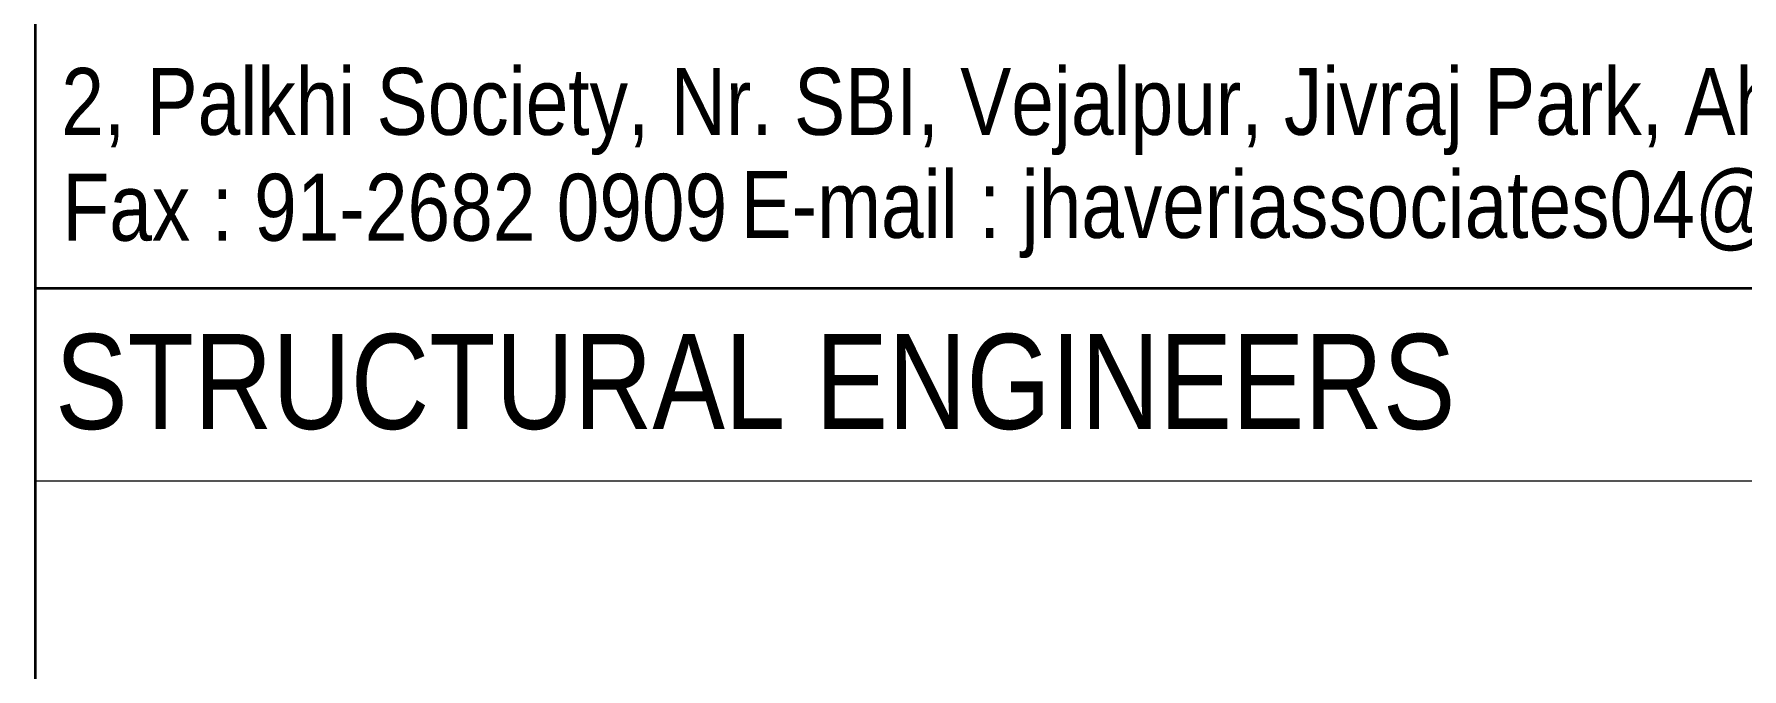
# Model space of a CAD drawing. Header units: millimetres. Extents: x 1112055 to 3390982, y -148532 to 766891.
# Drawn here: x 1899326 to 1909211, y 246610 to 250284 of the extents above; entities that cross this region are included whole.
import ezdxf

# ---------------------------------------------------------------- set-up
doc = ezdxf.new("R2010")
doc.units = ezdxf.units.MM
doc.layers.add('B TITLE BLOCK', color=250, linetype='Continuous', lineweight=0)
doc.layers.add('P_TITLE BLOCK TEXT', color=7, linetype='Continuous', lineweight=9)
doc.layers.add('FORMAT TEXT', color=7, linetype='Continuous')
doc.styles.add('SWINC', font='swissc.ttf')

msp = doc.modelspace()

# ---------------------------------------------------------------- linework, layer by layer
at = {"layer": 'B TITLE BLOCK', "color": 250, "lineweight": 0}
for p, q in [((1899333.1, 341590.3), (1899333.1, 220294.8)), ((1917635.8, 247696.4), (1899333.1, 247696.4))]:
    msp.add_line(p, q, dxfattribs=at)
at = {"layer": 'B TITLE BLOCK', "color": 250, "lineweight": 0, "const_width": 15.3}
msp.add_lwpolyline([(1917635.8, 220294.8), (1899333.1, 220294.8), (1899333.1, 255204.5), (1917635.8, 255204.5)], close=True, dxfattribs=at)
msp.add_lwpolyline([(1899333.1, 248813.2), (1917635.8, 248813.2)], dxfattribs=at)

# ---------------------------------------------------------------- texts
at = {"layer": 'FORMAT TEXT', "lineweight": 0, "style": 'SWINC'}
msp.add_text('STRUCTURAL ENGINEERS', height=549.079, dxfattribs=at).set_placement((1899447.1, 247999))
at = {"layer": 'P_TITLE BLOCK TEXT', "lineweight": 0, "style": 'SWINC'}
for s, p in [('2, Palkhi Society, Nr. SBI, Vejalpur, Jivraj Park, Ahmedabad-380051', (1899482.8, 249701.3)), ('E-mail : jhaveriassociates04@yahoo.co.in,', (1903414.7, 249105.2)), ('Fax : 91-2682 0909', (1899489.3, 249088.6))]:
    msp.add_text(s, height=387.307, dxfattribs=at).set_placement(p)

doc.saveas('drawing.dxf')
